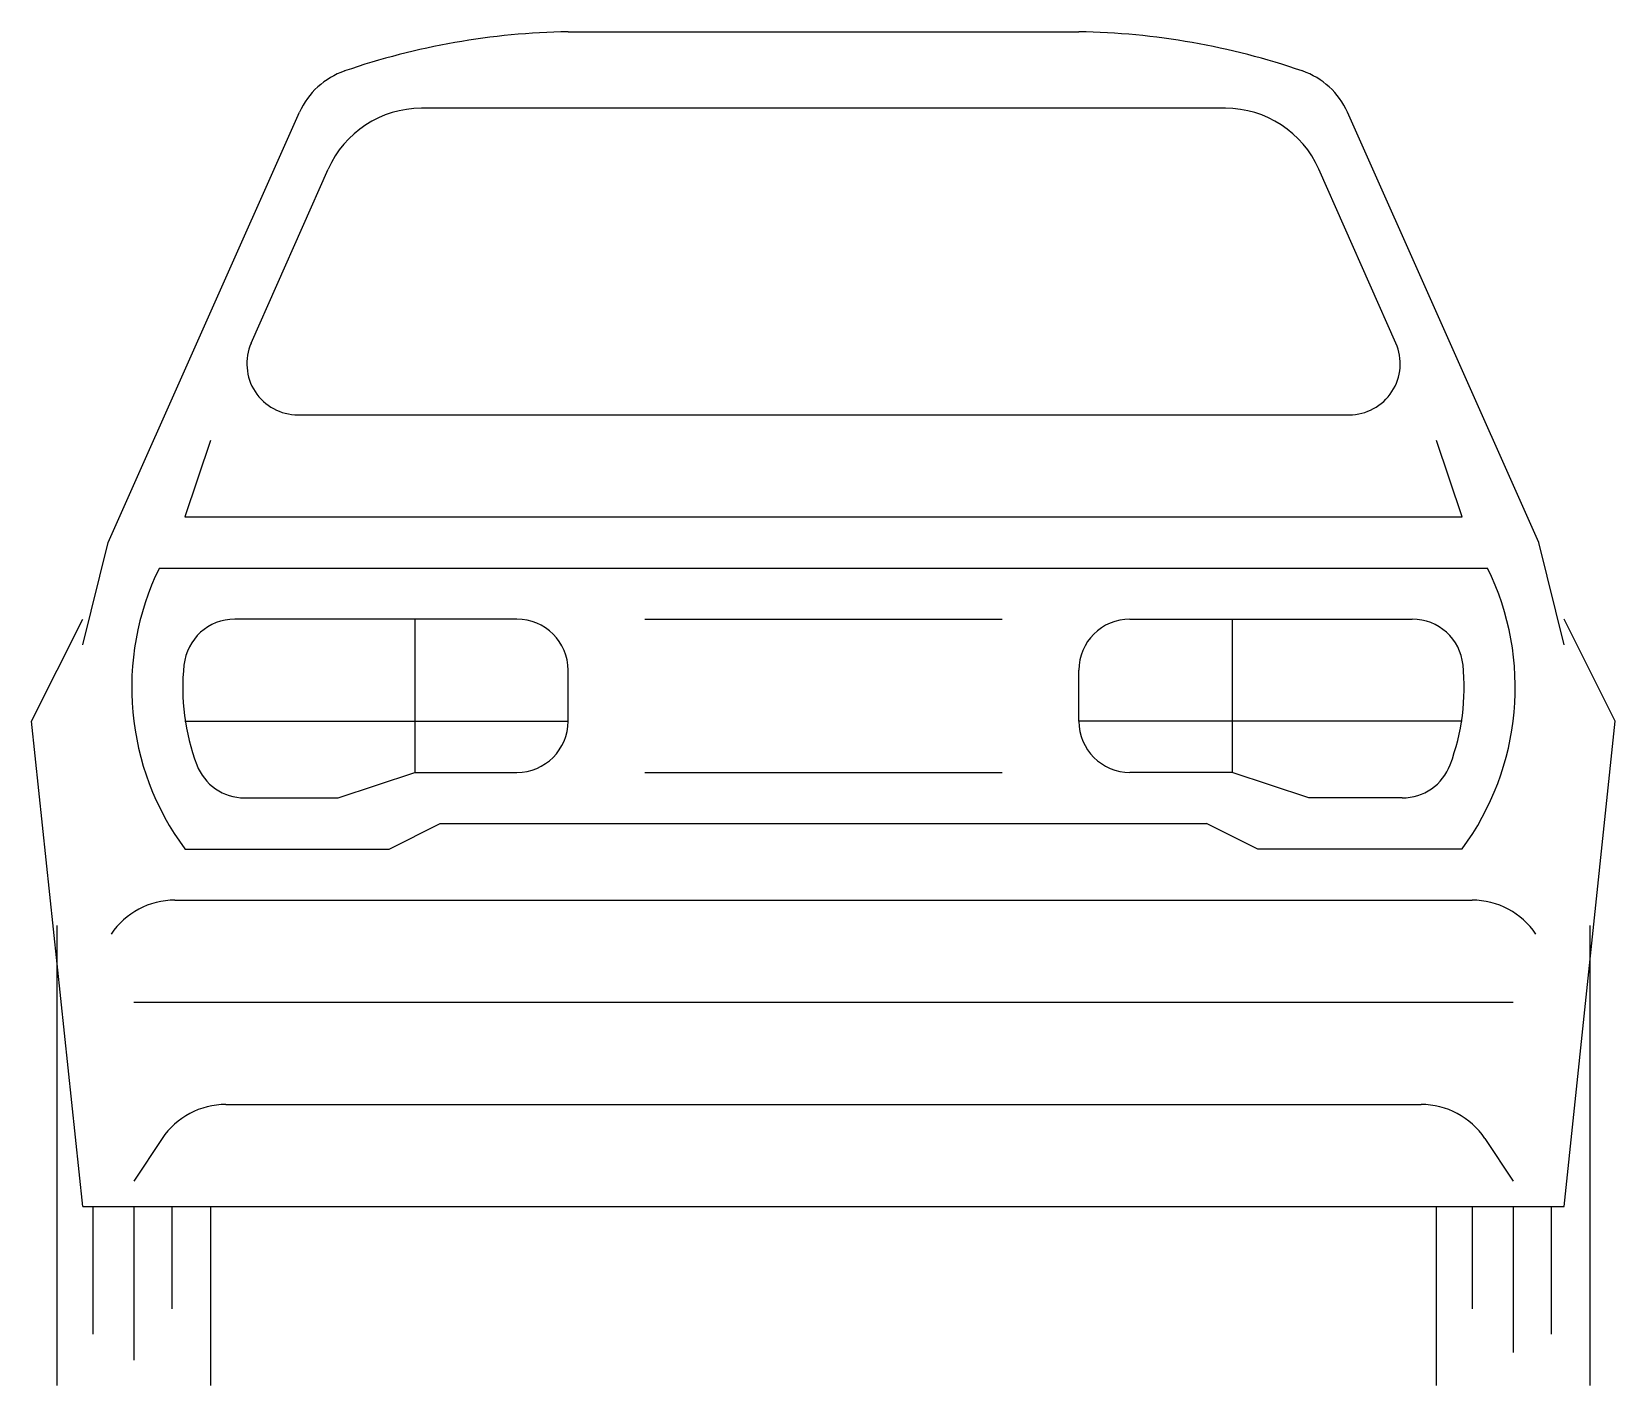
# Model space of a CAD drawing. Header units: millimetres. Extents: x -3256.95 to -3255.46, y 1897.39 to 1898.66.
import ezdxf

# ---------------------------------------------------------------- set-up
doc = ezdxf.new("R2010")
doc.units = ezdxf.units.MM
doc.header["$LTSCALE"] = 10
doc.layers.add('Veículos', color=2, linetype='Continuous')

msp = doc.modelspace()

# ---------------------------------------------------------------- linework, layer by layer
at = {"layer": 'Veículos'}
for p, q in [((-3256.4412, 1898.6627), (-3255.9612, 1898.6627)), ((-3256.8732, 1898.1827), (-3256.6935, 1898.587)), ((-3255.8235, 1898.5907), (-3256.5789, 1898.5907)), ((-3255.5292, 1898.1827), (-3255.7088, 1898.587)), ((-3256.7389, 1898.3701), (-3256.6667, 1898.5335)), ((-3255.6634, 1898.3701), (-3255.7357, 1898.5335)), ((-3256.695, 1898.3027), (-3255.7073, 1898.3027)), ((-3256.7772, 1898.2787), (-3256.8012, 1898.2067)), ((-3255.6012, 1898.2067), (-3255.6252, 1898.2787)), ((-3256.8012, 1898.2067), (-3255.6012, 1898.2067)), ((-3256.8972, 1898.0867), (-3256.8732, 1898.1827)), ((-3255.5052, 1898.0867), (-3255.5292, 1898.1827)), ((-3256.8252, 1898.1587), (-3255.5772, 1898.1587)), ((-3256.9452, 1898.0147), (-3256.8972, 1898.1107)), ((-3256.4892, 1898.1107), (-3256.7543, 1898.1107)), ((-3256.5852, 1898.1107), (-3256.5852, 1897.9667)), ((-3256.3692, 1898.1107), (-3256.0332, 1898.1107)), ((-3255.9132, 1898.1107), (-3255.648, 1898.1107)), ((-3255.8172, 1898.1107), (-3255.8172, 1897.9667)), ((-3255.4572, 1898.0147), (-3255.5052, 1898.1107)), ((-3256.4412, 1898.0147), (-3256.4412, 1898.0627)), ((-3255.9612, 1898.0147), (-3255.9612, 1898.0627)), ((-3256.8972, 1897.5587), (-3256.9452, 1898.0147)), ((-3256.8012, 1898.0147), (-3256.4412, 1898.0147)), ((-3255.6012, 1898.0147), (-3255.9612, 1898.0147)), ((-3255.5052, 1897.5587), (-3255.4572, 1898.0147)), ((-3256.6572, 1897.9427), (-3256.5852, 1897.9667)), ((-3256.5852, 1897.9667), (-3256.4892, 1897.9667)), ((-3256.3692, 1897.9667), (-3256.0332, 1897.9667)), ((-3255.8172, 1897.9667), (-3255.9132, 1897.9667)), ((-3255.7452, 1897.9427), (-3255.8172, 1897.9667)), ((-3256.7451, 1897.9427), (-3256.6572, 1897.9427)), ((-3255.6573, 1897.9427), (-3255.7452, 1897.9427)), ((-3256.6092, 1897.8947), (-3256.5612, 1897.9187)), ((-3256.5612, 1897.9187), (-3255.8412, 1897.9187)), ((-3255.7932, 1897.8947), (-3255.8412, 1897.9187)), ((-3256.8012, 1897.8947), (-3256.6092, 1897.8947)), ((-3255.6012, 1897.8947), (-3255.7932, 1897.8947)), ((-3256.8106, 1897.8467), (-3255.5917, 1897.8467)), ((-3256.9212, 1897.3907), (-3256.9212, 1897.8227)), ((-3255.4812, 1897.8227), (-3255.4812, 1897.3907)), ((-3256.8492, 1897.7507), (-3255.5532, 1897.7507)), ((-3256.7626, 1897.6547), (-3255.6397, 1897.6547)), ((-3256.8225, 1897.6227), (-3256.8492, 1897.5827)), ((-3255.5798, 1897.6227), (-3255.5532, 1897.5827)), ((-3256.8972, 1897.5587), (-3255.5052, 1897.5587)), ((-3256.8878, 1897.5587), (-3256.8878, 1897.4387)), ((-3256.8492, 1897.5587), (-3256.8492, 1897.4145)), ((-3256.8134, 1897.5587), (-3256.8134, 1897.4627)), ((-3256.7772, 1897.5587), (-3256.7772, 1897.3907)), ((-3255.6252, 1897.3907), (-3255.6252, 1897.5587)), ((-3255.5918, 1897.5587), (-3255.5918, 1897.4627)), ((-3255.5532, 1897.5587), (-3255.5532, 1897.4217)), ((-3255.5174, 1897.5587), (-3255.5174, 1897.4387))]:
    msp.add_line(p, q, dxfattribs=at)
for centre, radius, start, end in [((-3256.4292, 1897.9787), 0.6841, 91.0051, 108.9262), ((-3255.9732, 1897.9787), 0.6841, 71.0738, 88.9949), ((-3256.6277, 1898.5577), 0.072, 108.9262, 156.0375), ((-3255.7746, 1898.5577), 0.072, 23.9625, 71.0738), ((-3256.5789, 1898.4947), 0.096, 90, 156.1543), ((-3255.8235, 1898.4947), 0.096, 23.8457, 90), ((-3256.695, 1898.3507), 0.048, 156.1543, 270), ((-3255.7073, 1898.3507), 0.048, 270, 23.8457), ((-3256.5958, 1898.0465), 0.2554, 153.9307, 216.4582), ((-3255.8066, 1898.0465), 0.2554, 323.5418, 26.0693), ((-3256.7543, 1898.0627), 0.048, 90, 174.154), ((-3256.4892, 1898.0627), 0.048, 0, 90), ((-3255.9132, 1898.0627), 0.048, 90, 180), ((-3255.648, 1898.0627), 0.048, 5.846, 90), ((-3256.5958, 1898.0465), 0.2074, 174.154, 200.4783), ((-3255.8066, 1898.0465), 0.2074, 339.5217, 5.846), ((-3256.4892, 1898.0147), 0.048, 270, 0), ((-3255.9132, 1898.0147), 0.048, 180, 270), ((-3256.7451, 1897.9907), 0.048, 200.4783, 270), ((-3255.6573, 1897.9907), 0.048, 270, 339.5217), ((-3256.8106, 1897.7747), 0.072, 90, 146.3099), ((-3255.5917, 1897.7747), 0.072, 33.6901, 90), ((-3256.7626, 1897.5827), 0.072, 90, 146.3099), ((-3255.6397, 1897.5827), 0.072, 33.6901, 90)]:
    msp.add_arc(centre, radius, start, end, dxfattribs=at)

doc.saveas('drawing.dxf')
